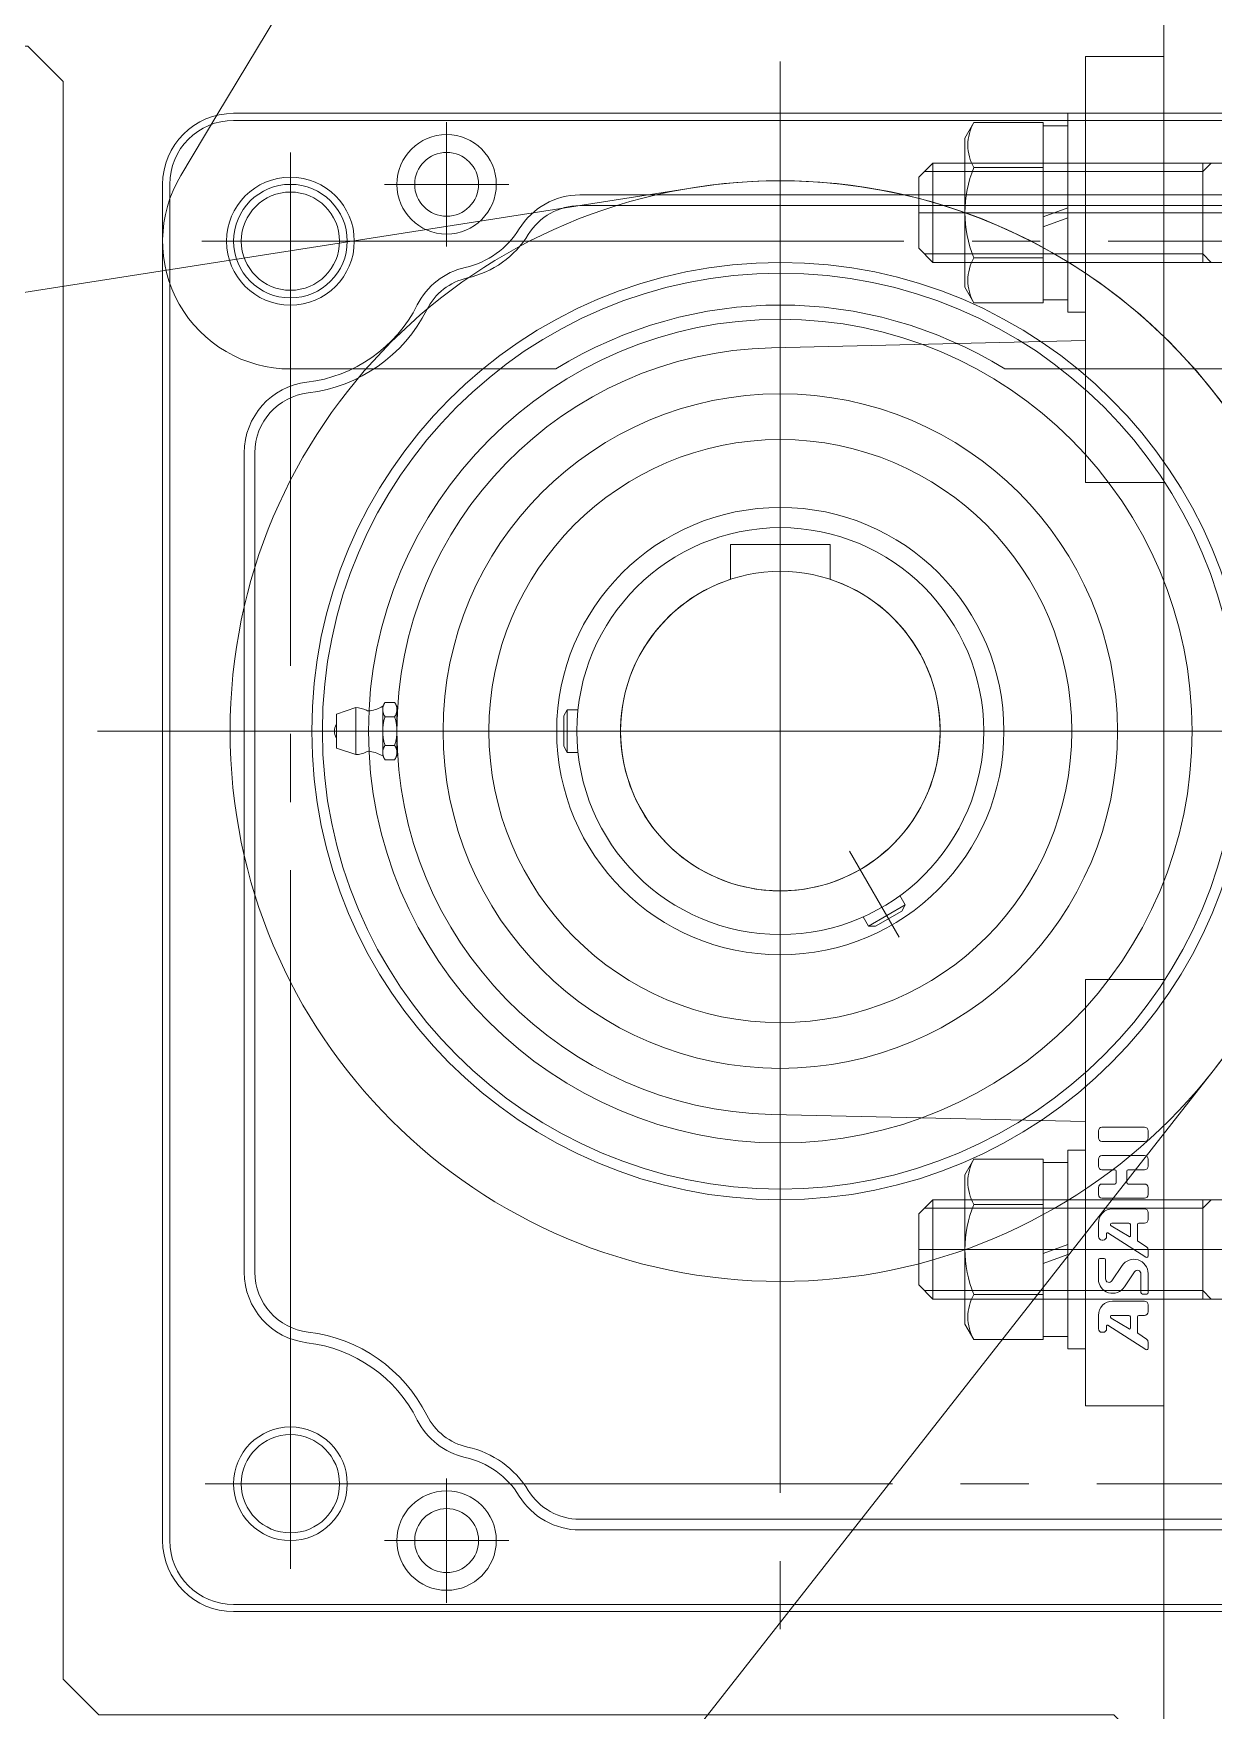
# Model space of a CAD drawing. Units: millimetres at full size. Extents: x -32787 to 32787, y -11878 to 14562.
# Drawn here: x -14547.6 to -14381.5, y 7000.3 to 7236.4 of the extents above; entities that cross this region are included whole.
import ezdxf

# ---------------------------------------------------------------- set-up
doc = ezdxf.new("R2010")
doc.units = ezdxf.units.MM
doc.header["$LTSCALE"] = 9.6
doc.linetypes.add('CHAIN2', pattern=[12, 9, -1, 1, -1])
for name, color, linetype, lineweight in [('0-5_10_DRAFT', 1, 'Continuous', 9), ('0-7_01_外形線', 134, 'Continuous', 9), ('0-8_04_中心線', 4, 'CHAIN2', 9), ('0-9_03_かくれ線', 5, 'Continuous', 9), ('0-D_10_補助線', 1, 'Continuous', 9)]:
    doc.layers.add(name, color=color, linetype=linetype, lineweight=lineweight)

# ---------------------------------------------------------------- blocks, each defined once
blk = doc.blocks.new('A$C630344D5_1_1_1')
at = {"layer": '0-5_10_DRAFT'}
for p, q in [((2046, 204.77), (2046, 215.63)), ((2051.43, 210.2), (2040.57, 210.2))]:
    blk.add_line(p, q, dxfattribs=at)
at = {"layer": '0-9_03_かくれ線'}
for p, q in [((2034.004, 286.766), (1164.644, 150.562)), ((1923.505, -71.272), (2106.952, 162.335))]:
    blk.add_line(p, q, dxfattribs=at)
blk.add_arc((2046, 210.2), 77.5, 321.85813, 98.90426, dxfattribs=at)
blk = doc.blocks.new('U6198')
at = {"layer": '0-8_04_中心線'}
for p, q in [((0, 1.8), (0, 12.5)), ((-12.5, 0), (-1.8, 0)), ((1.8, 0), (12.5, 0)), ((0, -12.5), (0, -1.8))]:
    blk.add_line(p, q, dxfattribs=at)
at = {"layer": '0-8_04_中心線', "linetype": 'Continuous'}
for p, q in [((-0.9, 0), (0.9, 0)), ((0, -0.9), (0, 0.9))]:
    blk.add_line(p, q, dxfattribs=at)

msp = doc.modelspace()

# ---------------------------------------------------------------- linework, layer by layer
at = {"layer": '0-7_01_外形線'}
for p, q in [((-14521.816, 7224.915), (-14459.606, 7328.494)), ((-14519.461, 7225.196), (-14301.461, 7225.196)), ((-14301.461, 7224.196), (-14519.461, 7224.196)), ((-14529.461, 7215.196), (-14529.461, 7024.196)), ((-14528.461, 7215.196), (-14528.461, 7024.196)), ((-14352.216, 7213.696), (-14470.706, 7213.696)), ((-14352.216, 7212.196), (-14470.706, 7212.196)), ((-14517.961, 7177.401), (-14517.961, 7061.991)), ((-14516.461, 7177.401), (-14516.461, 7061.991)), ((-14435.461, 7164.496), (-14449.461, 7164.496)), ((-14449.461, 7164.496), (-14449.461, 7159.579)), ((-14435.461, 7164.496), (-14435.461, 7159.579)), ((-14470.706, 7027.196), (-14352.216, 7027.196)), ((-14470.706, 7025.696), (-14352.216, 7025.696)), ((-14519.461, 7015.196), (-14301.461, 7015.196)), ((-14519.461, 7014.196), (-14301.461, 7014.196)), ((-14388.461, 7014.196), (-14388.461, 6404.196))]:
    msp.add_line(p, q, dxfattribs=at)
msp.add_lwpolyline([(-14553.461, 7234.671), (-14548.461, 7234.671), (-14543.461, 7229.671), (-14543.461, 7004.671), (-14538.461, 6999.671), (-14395.461, 6999.671), (-14390.461, 6994.671), (-14390.461, 6594.671), (-14393.461, 6591.671)], dxfattribs=at)
for centre, radius in [((-14489.461, 7215.196), 7), ((-14489.461, 7215.196), 4.5), ((-14511.461, 7207.196), 8), ((-14511.461, 7207.196), 6.918), ((-14442.461, 7138.196), 66), ((-14442.461, 7138.196), 64.5), ((-14442.461, 7138.196), 58), ((-14442.461, 7138.196), 31.5), ((-14511.461, 7032.196), 8), ((-14511.461, 7032.196), 6.918), ((-14489.461, 7024.196), 7), ((-14489.461, 7024.196), 4.5)]:
    msp.add_circle(centre, radius, dxfattribs=at)
for centre, radius, start, end in [((-14519.461, 7215.196), 10, 90, 180), ((-14519.461, 7215.196), 9, 90, 180), ((-14470.706, 7203.696), 10, 90, 148.48463), ((-14470.706, 7203.696), 8.5, 90, 148.48463), ((-14489.461, 7215.196), 12, 282.62019, 328.48463), ((-14489.461, 7215.196), 13.5, 282.62019, 328.48463), ((-14484.654, 7193.728), 10, 102.62019, 153.32371), ((-14484.654, 7193.728), 8.5, 102.62019, 153.32371), ((-14511.461, 7207.196), 20, 276.69976, 333.32371), ((-14511.461, 7207.196), 21.5, 276.69976, 333.32371), ((-14507.961, 7177.401), 10, 96.69977, 180), ((-14507.961, 7177.401), 8.5, 96.69977, 180), ((-14442.461, 7138.196), 22.5, 108.1262, 71.8738), ((-14507.961, 7061.991), 10, 180, 263.30023), ((-14507.961, 7061.991), 8.5, 180, 263.30023), ((-14511.461, 7032.196), 20, 26.67629, 83.30024), ((-14511.461, 7032.196), 21.5, 26.67629, 83.30024), ((-14484.654, 7045.665), 10, 206.67629, 257.37981), ((-14484.654, 7045.665), 8.5, 206.67629, 257.37981), ((-14489.461, 7024.196), 12, 31.51537, 77.37981), ((-14489.461, 7024.196), 13.5, 31.51537, 77.37981), ((-14470.706, 7035.696), 8.5, 211.51537, 270), ((-14470.706, 7035.696), 10, 211.51537, 270), ((-14519.461, 7024.196), 10, 180, 270), ((-14519.461, 7024.196), 9, 180, 270)]:
    msp.add_arc(centre, radius, start, end, dxfattribs=at)
at = {"layer": '0-8_04_中心線'}
for p, q in [((-14442.461, 7232.515), (-14442.461, 7006.811)), ((-14489.461, 7223.946), (-14489.461, 7206.446)), ((-14511.461, 7219.196), (-14511.461, 7195.196)), ((-14480.711, 7215.196), (-14498.211, 7215.196)), ((-14369.161, 7211.196), (-14422.961, 7211.196)), ((-14406.461, 7211.196), (-14383.461, 7211.196)), ((-14499.461, 7207.196), (-14523.461, 7207.196)), ((-14442.461, 7082.136), (-14442.461, 7194.256)), ((-14538.635, 7138.196), (-14299.019, 7138.196)), ((-14383.461, 7138.196), (-14507.061, 7138.196)), ((-14425.711, 7109.184), (-14432.711, 7121.309)), ((-14369.161, 7065.196), (-14422.961, 7065.196)), ((-14406.461, 7065.196), (-14383.461, 7065.196)), ((-14406.461, 7065.196), (-14383.461, 7065.196)), ((-14511.461, 7044.196), (-14511.461, 7020.196)), ((-14489.461, 7032.946), (-14489.461, 7015.446)), ((-14499.461, 7032.196), (-14523.461, 7032.196)), ((-14480.711, 7024.196), (-14498.211, 7024.196))]:
    msp.add_line(p, q, dxfattribs=at)
msp.add_lwpolyline([(-14311.461, 7032.196), (-14511.461, 7032.196), (-14511.461, 7207.196), (-14311.461, 7207.196)], close=True, dxfattribs=at)
at = {"layer": '0-9_03_かくれ線'}
for p, q in [((-14388.461, 7297.826), (-14388.461, 7014.196)), ((-14388.461, 7233.196), (-14388.461, 7227.196)), ((-14399.461, 7175.196), (-14399.461, 7227.196)), ((-14388.461, 7175.196), (-14388.461, 7227.196)), ((-14526.892, 7216.464), (-14521.816, 7224.915)), ((-14399.461, 7197.196), (-14399.461, 7225.196)), ((-14415.19, 7223.898), (-14416.461, 7221.696)), ((-14405.461, 7223.898), (-14415.19, 7223.898)), ((-14405.461, 7223.898), (-14405.461, 7198.494)), ((-14405.461, 7223.446), (-14405.461, 7210.622)), ((-14401.961, 7223.446), (-14405.461, 7223.446)), ((-14401.961, 7223.446), (-14401.961, 7211.896)), ((-14416.461, 7221.696), (-14416.461, 7200.696)), ((-14420.961, 7218.196), (-14422.961, 7216.196)), ((-14377.961, 7218.196), (-14420.961, 7218.196)), ((-14420.961, 7204.196), (-14420.961, 7218.196)), ((-14405.461, 7217.547), (-14415.19, 7217.547)), ((-14382.961, 7218.196), (-14382.961, 7204.196)), ((-14382.961, 7216.996), (-14381.761, 7218.196)), ((-14422.961, 7206.196), (-14422.961, 7216.196)), ((-14382.961, 7216.996), (-14422.161, 7216.996)), ((-14401.961, 7211.896), (-14405.461, 7210.622)), ((-14401.961, 7210.496), (-14405.461, 7209.222)), ((-14401.961, 7210.496), (-14401.961, 7198.946)), ((-14405.461, 7209.222), (-14405.461, 7198.946)), ((-14420.961, 7204.196), (-14422.961, 7206.196)), ((-14382.961, 7205.396), (-14422.161, 7205.396)), ((-14382.961, 7205.396), (-14381.761, 7204.196)), ((-14377.961, 7204.196), (-14420.961, 7204.196)), ((-14405.461, 7204.845), (-14415.19, 7204.845)), ((-14415.19, 7198.494), (-14416.461, 7200.696)), ((-14405.461, 7198.494), (-14415.19, 7198.494)), ((-14405.461, 7198.946), (-14401.961, 7198.946)), ((-14399.461, 7197.196), (-14401.961, 7197.196)), ((-14399.461, 7193.196), (-14443.699, 7192.182)), ((-14511.461, 7189.196), (-14474.068, 7189.196)), ((-14410.854, 7189.196), (-14311.461, 7189.196)), ((-14399.461, 7175.196), (-14399.461, 7173.196)), ((-14388.461, 7175.196), (-14388.461, 7173.196)), ((-14388.461, 7173.196), (-14399.461, 7173.196)), ((-14388.461, 7103.196), (-14388.461, 7173.196)), ((-14498.461, 7141.696), (-14498.148, 7142.237)), ((-14498.461, 7141.696), (-14498.461, 7141.227)), ((-14498.148, 7142.237), (-14496.774, 7142.237)), ((-14496.461, 7141.696), (-14496.774, 7142.237)), ((-14504.961, 7140.596), (-14502.261, 7141.496)), ((-14504.961, 7135.796), (-14504.961, 7140.596)), ((-14502.261, 7134.896), (-14502.261, 7141.496)), ((-14498.461, 7141.227), (-14498.461, 7138.196)), ((-14498.148, 7140.217), (-14496.774, 7140.217)), ((-14496.461, 7141.371), (-14496.368, 7141.371)), ((-14472.961, 7140.33), (-14472.461, 7141.196)), ((-14472.961, 7140.33), (-14472.961, 7136.062)), ((-14472.461, 7141.196), (-14472.461, 7135.196)), ((-14470.954, 7141.196), (-14472.461, 7141.196)), ((-14498.461, 7138.196), (-14498.461, 7135.165)), ((-14504.961, 7135.796), (-14502.261, 7134.896)), ((-14498.461, 7135.165), (-14498.461, 7134.696)), ((-14498.461, 7134.696), (-14498.148, 7134.155)), ((-14498.148, 7136.175), (-14496.774, 7136.175)), ((-14496.461, 7134.696), (-14496.774, 7134.155)), ((-14496.461, 7135.021), (-14496.368, 7135.021)), ((-14472.961, 7136.062), (-14472.461, 7135.196)), ((-14470.954, 7135.196), (-14472.461, 7135.196)), ((-14496.774, 7134.155), (-14498.148, 7134.155)), ((-14430.059, 7110.715), (-14424.863, 7113.715)), ((-14425.617, 7115.021), (-14424.863, 7113.715)), ((-14425.363, 7112.849), (-14424.863, 7113.715)), ((-14430.813, 7112.021), (-14430.059, 7110.715)), ((-14429.059, 7110.715), (-14425.363, 7112.849)), ((-14429.059, 7110.715), (-14430.059, 7110.715)), ((-14399.461, 7103.196), (-14399.461, 7101.196)), ((-14388.461, 7103.196), (-14399.461, 7103.196)), ((-14388.461, 7103.196), (-14388.461, 7101.196)), ((-14399.461, 7049.196), (-14399.461, 7101.196)), ((-14388.461, 7049.196), (-14388.461, 7101.196)), ((-14443.699, 7084.21), (-14399.461, 7083.196)), ((-14415.19, 7077.898), (-14416.461, 7075.696)), ((-14405.461, 7077.898), (-14415.19, 7077.898)), ((-14405.461, 7077.898), (-14405.461, 7052.494)), ((-14399.461, 7051.196), (-14399.461, 7079.196)), ((-14416.461, 7075.696), (-14416.461, 7054.696)), ((-14405.461, 7077.446), (-14405.461, 7064.622)), ((-14401.961, 7077.446), (-14405.461, 7077.446)), ((-14401.961, 7077.446), (-14401.961, 7065.896)), ((-14420.961, 7072.196), (-14422.961, 7070.196)), ((-14382.961, 7070.996), (-14422.161, 7070.996)), ((-14377.961, 7072.196), (-14420.961, 7072.196)), ((-14420.961, 7058.196), (-14420.961, 7072.196)), ((-14405.461, 7071.547), (-14415.19, 7071.547)), ((-14382.961, 7072.196), (-14382.961, 7058.196)), ((-14382.961, 7070.996), (-14381.761, 7072.196)), ((-14422.961, 7060.196), (-14422.961, 7070.196)), ((-14401.961, 7065.896), (-14405.461, 7064.622)), ((-14401.961, 7064.496), (-14405.461, 7063.222)), ((-14401.961, 7064.496), (-14401.961, 7052.946)), ((-14405.461, 7063.222), (-14405.461, 7052.946)), ((-14420.961, 7058.196), (-14422.961, 7060.196)), ((-14382.961, 7059.396), (-14422.161, 7059.396)), ((-14382.961, 7059.396), (-14381.761, 7058.196)), ((-14377.961, 7058.196), (-14420.961, 7058.196)), ((-14405.461, 7058.845), (-14415.19, 7058.845)), ((-14415.19, 7052.494), (-14416.461, 7054.696)), ((-14405.461, 7052.494), (-14415.19, 7052.494)), ((-14405.461, 7052.946), (-14401.961, 7052.946)), ((-14399.461, 7051.196), (-14401.961, 7051.196)), ((-14399.461, 7049.196), (-14399.461, 7043.196))]:
    msp.add_line(p, q, dxfattribs=at)
for points in [[(-14388.461, 7233.196), (-14399.461, 7233.196), (-14399.461, 7227.196)], [(-14401.961, 7197.196), (-14401.961, 7225.196), (-14399.461, 7225.196)], [(-14498.148, 7142.237), (-14498.186, 7142.17), (-14498.222, 7142.104), (-14498.255, 7142.038), (-14498.285, 7141.974), (-14498.313, 7141.91), (-14498.338, 7141.847), (-14498.361, 7141.784), (-14498.382, 7141.722), (-14498.4, 7141.66), (-14498.416, 7141.598), (-14498.43, 7141.537), (-14498.441, 7141.475), (-14498.45, 7141.414), (-14498.456, 7141.352), (-14498.46, 7141.29), (-14498.461, 7141.227)], [(-14498.148, 7142.237), (-14498.186, 7142.17), (-14498.222, 7142.104), (-14498.255, 7142.038), (-14498.285, 7141.974), (-14498.313, 7141.91), (-14498.338, 7141.847), (-14498.361, 7141.784), (-14498.382, 7141.722), (-14498.4, 7141.66), (-14498.416, 7141.598), (-14498.43, 7141.537), (-14498.441, 7141.475), (-14498.45, 7141.414), (-14498.456, 7141.352), (-14498.46, 7141.29), (-14498.461, 7141.227), (-14498.46, 7141.165), (-14498.456, 7141.102), (-14498.45, 7141.041), (-14498.441, 7140.979), (-14498.43, 7140.917), (-14498.416, 7140.856), (-14498.4, 7140.794), (-14498.382, 7140.732), (-14498.361, 7140.67), (-14498.338, 7140.608), (-14498.313, 7140.544), (-14498.285, 7140.481), (-14498.255, 7140.416), (-14498.222, 7140.351), (-14498.186, 7140.284), (-14498.148, 7140.217), (-14498.186, 7140.082), (-14498.222, 7139.949), (-14498.255, 7139.818), (-14498.285, 7139.689), (-14498.313, 7139.562), (-14498.338, 7139.435), (-14498.361, 7139.31)], [(-14496.461, 7141.227), (-14496.462, 7141.29), (-14496.466, 7141.352), (-14496.472, 7141.414), (-14496.481, 7141.475), (-14496.492, 7141.537), (-14496.506, 7141.598), (-14496.522, 7141.66), (-14496.54, 7141.722), (-14496.561, 7141.784), (-14496.584, 7141.847), (-14496.609, 7141.91), (-14496.637, 7141.974), (-14496.668, 7142.038), (-14496.7, 7142.104), (-14496.736, 7142.17), (-14496.774, 7142.237)], [(-14496.461, 7141.227), (-14496.462, 7141.29), (-14496.466, 7141.352), (-14496.472, 7141.414), (-14496.481, 7141.475), (-14496.492, 7141.537), (-14496.506, 7141.598), (-14496.522, 7141.66), (-14496.54, 7141.722), (-14496.561, 7141.784), (-14496.584, 7141.847), (-14496.609, 7141.91), (-14496.637, 7141.974), (-14496.668, 7142.038), (-14496.7, 7142.104), (-14496.736, 7142.17), (-14496.774, 7142.237)], [(-14496.461, 7134.696), (-14496.461, 7135.165), (-14496.461, 7138.196), (-14496.461, 7141.227), (-14496.461, 7141.696)], [(-14498.461, 7141.227), (-14498.46, 7141.165), (-14498.456, 7141.102), (-14498.45, 7141.041), (-14498.441, 7140.979), (-14498.43, 7140.917), (-14498.416, 7140.856), (-14498.4, 7140.794), (-14498.382, 7140.732), (-14498.361, 7140.67), (-14498.338, 7140.608), (-14498.313, 7140.544), (-14498.285, 7140.481), (-14498.255, 7140.416), (-14498.222, 7140.351), (-14498.186, 7140.284), (-14498.148, 7140.217)], [(-14498.148, 7140.217), (-14498.186, 7140.082), (-14498.222, 7139.949), (-14498.255, 7139.818), (-14498.285, 7139.689), (-14498.313, 7139.562), (-14498.338, 7139.435), (-14498.361, 7139.31), (-14498.382, 7139.185), (-14498.4, 7139.062), (-14498.416, 7138.938), (-14498.43, 7138.815), (-14498.441, 7138.692), (-14498.45, 7138.569), (-14498.456, 7138.445), (-14498.46, 7138.321), (-14498.461, 7138.196)], [(-14498.361, 7139.31), (-14498.382, 7139.185), (-14498.4, 7139.062), (-14498.416, 7138.938), (-14498.43, 7138.815), (-14498.441, 7138.692), (-14498.45, 7138.569), (-14498.456, 7138.445), (-14498.46, 7138.321), (-14498.461, 7138.196), (-14498.46, 7138.071), (-14498.456, 7137.947), (-14498.45, 7137.823), (-14498.441, 7137.7), (-14498.43, 7137.577), (-14498.416, 7137.454), (-14498.4, 7137.33), (-14498.382, 7137.207), (-14498.361, 7137.082), (-14498.338, 7136.957), (-14498.313, 7136.831), (-14498.285, 7136.703), (-14498.255, 7136.574), (-14498.222, 7136.443), (-14498.186, 7136.31), (-14498.148, 7136.175), (-14498.186, 7136.108), (-14498.222, 7136.041), (-14498.255, 7135.976), (-14498.285, 7135.912), (-14498.313, 7135.848), (-14498.338, 7135.785), (-14498.361, 7135.722), (-14498.382, 7135.66), (-14498.4, 7135.598), (-14498.416, 7135.536), (-14498.43, 7135.475), (-14498.441, 7135.413), (-14498.45, 7135.351), (-14498.456, 7135.29)], [(-14496.461, 7138.196), (-14496.462, 7138.321), (-14496.466, 7138.445), (-14496.472, 7138.569), (-14496.481, 7138.692), (-14496.492, 7138.815), (-14496.506, 7138.938), (-14496.522, 7139.062), (-14496.54, 7139.185), (-14496.561, 7139.31), (-14496.584, 7139.435), (-14496.609, 7139.562), (-14496.637, 7139.689), (-14496.668, 7139.818), (-14496.7, 7139.949), (-14496.736, 7140.082), (-14496.774, 7140.217), (-14496.736, 7140.284), (-14496.7, 7140.351), (-14496.668, 7140.416), (-14496.637, 7140.481), (-14496.609, 7140.544), (-14496.584, 7140.608), (-14496.561, 7140.67), (-14496.54, 7140.732), (-14496.522, 7140.794), (-14496.506, 7140.856), (-14496.492, 7140.917), (-14496.481, 7140.979), (-14496.472, 7141.041), (-14496.466, 7141.102), (-14496.462, 7141.165), (-14496.461, 7141.227)], [(-14496.774, 7140.217), (-14496.736, 7140.284), (-14496.7, 7140.351), (-14496.668, 7140.416), (-14496.637, 7140.481), (-14496.609, 7140.544), (-14496.584, 7140.608), (-14496.561, 7140.67), (-14496.54, 7140.732), (-14496.522, 7140.794), (-14496.506, 7140.856), (-14496.492, 7140.917), (-14496.481, 7140.979), (-14496.472, 7141.041), (-14496.466, 7141.102), (-14496.462, 7141.165), (-14496.461, 7141.227)], [(-14496.461, 7138.196), (-14496.462, 7138.321), (-14496.466, 7138.445), (-14496.472, 7138.569), (-14496.481, 7138.692), (-14496.492, 7138.815), (-14496.506, 7138.938), (-14496.522, 7139.062), (-14496.54, 7139.185), (-14496.561, 7139.31), (-14496.584, 7139.435), (-14496.609, 7139.562), (-14496.637, 7139.689), (-14496.668, 7139.818), (-14496.7, 7139.949), (-14496.736, 7140.082), (-14496.774, 7140.217)], [(-14498.461, 7138.196), (-14498.46, 7138.071), (-14498.456, 7137.947), (-14498.45, 7137.823), (-14498.441, 7137.7), (-14498.43, 7137.577), (-14498.416, 7137.454), (-14498.4, 7137.33), (-14498.382, 7137.207), (-14498.361, 7137.082), (-14498.338, 7136.957), (-14498.313, 7136.831), (-14498.285, 7136.703), (-14498.255, 7136.574), (-14498.222, 7136.443), (-14498.186, 7136.31), (-14498.148, 7136.175)], [(-14496.461, 7135.165), (-14496.462, 7135.228), (-14496.466, 7135.29), (-14496.472, 7135.351), (-14496.481, 7135.413), (-14496.492, 7135.475), (-14496.506, 7135.536), (-14496.522, 7135.598), (-14496.54, 7135.66), (-14496.561, 7135.722), (-14496.584, 7135.785), (-14496.609, 7135.848), (-14496.637, 7135.912), (-14496.668, 7135.976), (-14496.7, 7136.041), (-14496.736, 7136.108), (-14496.774, 7136.175), (-14496.736, 7136.31), (-14496.7, 7136.443), (-14496.668, 7136.574), (-14496.637, 7136.703), (-14496.609, 7136.831), (-14496.584, 7136.957), (-14496.561, 7137.082), (-14496.54, 7137.207), (-14496.522, 7137.33), (-14496.506, 7137.454), (-14496.492, 7137.577), (-14496.481, 7137.7), (-14496.472, 7137.823), (-14496.466, 7137.947), (-14496.462, 7138.071), (-14496.461, 7138.196)], [(-14496.774, 7136.175), (-14496.736, 7136.31), (-14496.7, 7136.443), (-14496.668, 7136.574), (-14496.637, 7136.703), (-14496.609, 7136.831), (-14496.584, 7136.957), (-14496.561, 7137.082), (-14496.54, 7137.207), (-14496.522, 7137.33), (-14496.506, 7137.454), (-14496.492, 7137.577), (-14496.481, 7137.7), (-14496.472, 7137.823), (-14496.466, 7137.947), (-14496.462, 7138.071), (-14496.461, 7138.196)], [(-14498.148, 7136.175), (-14498.186, 7136.108), (-14498.222, 7136.041), (-14498.255, 7135.976), (-14498.285, 7135.912), (-14498.313, 7135.848), (-14498.338, 7135.785), (-14498.361, 7135.722), (-14498.382, 7135.66), (-14498.4, 7135.598), (-14498.416, 7135.536), (-14498.43, 7135.475), (-14498.441, 7135.413), (-14498.45, 7135.351), (-14498.456, 7135.29), (-14498.46, 7135.228), (-14498.461, 7135.165)], [(-14498.456, 7135.29), (-14498.46, 7135.228), (-14498.461, 7135.165), (-14498.46, 7135.102), (-14498.456, 7135.04), (-14498.45, 7134.978), (-14498.441, 7134.917), (-14498.43, 7134.855), (-14498.416, 7134.794), (-14498.4, 7134.732), (-14498.382, 7134.67), (-14498.361, 7134.608), (-14498.338, 7134.545), (-14498.313, 7134.482), (-14498.285, 7134.418), (-14498.255, 7134.354), (-14498.222, 7134.288), (-14498.186, 7134.222), (-14498.148, 7134.155)], [(-14498.461, 7135.165), (-14498.46, 7135.102), (-14498.456, 7135.04), (-14498.45, 7134.978), (-14498.441, 7134.917), (-14498.43, 7134.855), (-14498.416, 7134.794), (-14498.4, 7134.732), (-14498.382, 7134.67), (-14498.361, 7134.608), (-14498.338, 7134.545), (-14498.313, 7134.482), (-14498.285, 7134.418), (-14498.255, 7134.354), (-14498.222, 7134.288), (-14498.186, 7134.222), (-14498.148, 7134.155)], [(-14496.461, 7135.165), (-14496.462, 7135.228), (-14496.466, 7135.29), (-14496.472, 7135.351), (-14496.481, 7135.413), (-14496.492, 7135.475), (-14496.506, 7135.536), (-14496.522, 7135.598), (-14496.54, 7135.66), (-14496.561, 7135.722), (-14496.584, 7135.785), (-14496.609, 7135.848), (-14496.637, 7135.912), (-14496.668, 7135.976), (-14496.7, 7136.041), (-14496.736, 7136.108), (-14496.774, 7136.175)], [(-14496.774, 7134.155), (-14496.736, 7134.222), (-14496.7, 7134.288), (-14496.668, 7134.354), (-14496.637, 7134.418), (-14496.609, 7134.482), (-14496.584, 7134.545), (-14496.561, 7134.608), (-14496.54, 7134.67), (-14496.522, 7134.732), (-14496.506, 7134.794), (-14496.492, 7134.855), (-14496.481, 7134.917), (-14496.472, 7134.978), (-14496.466, 7135.04), (-14496.462, 7135.102), (-14496.461, 7135.165)], [(-14496.774, 7134.155), (-14496.736, 7134.222), (-14496.7, 7134.288), (-14496.668, 7134.354), (-14496.637, 7134.418), (-14496.609, 7134.482), (-14496.584, 7134.545), (-14496.561, 7134.608), (-14496.54, 7134.67), (-14496.522, 7134.732), (-14496.506, 7134.794), (-14496.492, 7134.855), (-14496.481, 7134.917), (-14496.472, 7134.978), (-14496.466, 7135.04), (-14496.462, 7135.102), (-14496.461, 7135.165)], [(-14401.961, 7051.196), (-14401.961, 7079.196), (-14399.461, 7079.196)], [(-14388.461, 7049.196), (-14388.461, 7043.196), (-14399.461, 7043.196)]]:
    msp.add_lwpolyline(points, dxfattribs=at)
for points in [[(-14399.461, 7197.196), (-14399.461, 7225.196), (-14401.961, 7225.196), (-14401.961, 7197.196)], [(-14399.461, 7051.196), (-14399.461, 7079.196), (-14401.961, 7079.196), (-14401.961, 7051.196)]]:
    msp.add_lwpolyline(points, close=True, dxfattribs=at)
for centre, radius in [((-14511.461, 7207.196), 9), ((-14442.461, 7138.196), 77.5), ((-14442.461, 7138.196), 47.5), ((-14442.461, 7138.196), 41.052), ((-14442.461, 7138.196), 41.052), ((-14442.461, 7138.196), 28.65), ((-14442.461, 7138.196), 22.5)]:
    msp.add_circle(centre, radius, dxfattribs=at)
for centre, radius, start, end in [((-14409.69, 7220.722), 6.351, 150.00001, 209.99999), ((-14399.961, 7211.196), 16.5, 157.36311, 202.63689), ((-14511.461, 7207.196), 18, 149.01082, 270), ((-14409.69, 7201.67), 6.351, 150.00001, 209.99999), ((-14442.461, 7138.196), 60, 58.21167, 121.78833), ((-14442.461, 7138.196), 54, 91.31332, 268.68668), ((-14501.392, 7146.932), 6, 281.34664, 299.23902), ((-14502.261, 7138.196), 3.3, 62.51297, 90), ((-14500.369, 7141.833), 0.8, 242.51297, 281.34664), ((-14503.674, 7138.196), 1.587, 144.19606, 215.80394), ((-14502.261, 7138.196), 3.3, 270, 297.48703), ((-14500.369, 7134.559), 0.8, 78.65336, 117.48703), ((-14501.392, 7129.461), 6, 60.76098, 78.65336), ((-14409.69, 7074.722), 6.351, 150.00001, 209.99999), ((-14399.961, 7065.196), 16.5, 157.36311, 202.63689), ((-14409.69, 7055.67), 6.351, 150.00001, 209.99999)]:
    msp.add_arc(centre, radius, start, end, dxfattribs=at)
at = {"layer": '0-D_10_補助線'}
for p, q in [((-14397.659, 7080.913), (-14397.659, 7081.913)), ((-14397.159, 7082.413), (-14391.159, 7082.413)), ((-14391.159, 7080.413), (-14397.159, 7080.413)), ((-14390.659, 7081.913), (-14390.659, 7080.913)), ((-14397.659, 7077.913), (-14397.659, 7076.913)), ((-14391.159, 7078.413), (-14397.159, 7078.413)), ((-14390.659, 7076.913), (-14390.659, 7077.913)), ((-14397.159, 7076.413), (-14395.359, 7076.413)), ((-14395.159, 7076.213), (-14395.159, 7074.613)), ((-14393.659, 7074.613), (-14393.659, 7076.213)), ((-14393.459, 7076.413), (-14391.159, 7076.413)), ((-14397.659, 7073.913), (-14397.659, 7072.913)), ((-14395.359, 7074.413), (-14397.159, 7074.413)), ((-14391.159, 7074.413), (-14393.459, 7074.413)), ((-14390.659, 7072.913), (-14390.659, 7073.913)), ((-14397.159, 7072.413), (-14391.159, 7072.413)), ((-14391.159, 7070.913), (-14395.659, 7070.913)), ((-14397.659, 7068.913), (-14397.659, 7067.024)), ((-14395.873, 7068.542), (-14393.311, 7067.004)), ((-14393.359, 7068.913), (-14395.77, 7068.913)), ((-14393.159, 7067.09), (-14393.159, 7068.713)), ((-14392.159, 7066.467), (-14392.159, 7068.713)), ((-14391.959, 7068.913), (-14391.159, 7068.913)), ((-14390.659, 7069.413), (-14390.659, 7070.413)), ((-14397.159, 7066.524), (-14396.998, 7066.524)), ((-14396.498, 7067.024), (-14396.498, 7067.447)), ((-14396.344, 7067.531), (-14390.966, 7064.109)), ((-14390.882, 7065.562), (-14392.115, 7066.384)), ((-14397.659, 7061.019), (-14397.659, 7063.713)), ((-14397.459, 7063.913), (-14396.859, 7063.913)), ((-14396.659, 7063.713), (-14396.659, 7061.065)), ((-14390.659, 7064.278), (-14390.659, 7065.146)), ((-14395.743, 7060.787), (-14394.323, 7062.917)), ((-14392.575, 7062.039), (-14393.995, 7059.91)), ((-14391.659, 7059.113), (-14391.659, 7061.762)), ((-14390.659, 7061.808), (-14390.659, 7059.113)), ((-14390.859, 7058.913), (-14391.459, 7058.913)), ((-14391.159, 7057.913), (-14395.659, 7057.913)), ((-14390.659, 7056.413), (-14390.659, 7057.413)), ((-14397.659, 7055.913), (-14397.659, 7054.024)), ((-14396.498, 7054.024), (-14396.498, 7054.447)), ((-14396.344, 7054.531), (-14390.966, 7051.109)), ((-14395.873, 7055.542), (-14393.311, 7054.004)), ((-14393.359, 7055.913), (-14395.77, 7055.913)), ((-14393.159, 7054.09), (-14393.159, 7055.713)), ((-14392.159, 7053.467), (-14392.159, 7055.713)), ((-14391.959, 7055.913), (-14391.159, 7055.913)), ((-14397.164, 7053.524), (-14397.003, 7053.524)), ((-14390.88, 7052.562), (-14392.113, 7053.384)), ((-14390.658, 7051.278), (-14390.658, 7052.146))]:
    msp.add_line(p, q, dxfattribs=at)
for centre, radius, start, end in [((-14397.159, 7081.913), 0.5, 90, 180), ((-14397.159, 7080.913), 0.5, 180, 270), ((-14391.159, 7081.913), 0.5, 0, 90), ((-14391.159, 7080.913), 0.5, 270, 0), ((-14397.159, 7077.913), 0.5, 90, 180), ((-14391.159, 7077.913), 0.5, 0, 90), ((-14397.159, 7076.913), 0.5, 180, 270), ((-14395.359, 7076.213), 0.2, 0, 90), ((-14393.459, 7076.213), 0.2, 90, 180), ((-14391.159, 7076.913), 0.5, 270, 0), ((-14397.159, 7073.913), 0.5, 90, 180), ((-14395.359, 7074.613), 0.2, 270, 0), ((-14393.459, 7074.613), 0.2, 180, 270), ((-14391.159, 7073.913), 0.5, 0, 90), ((-14397.159, 7072.913), 0.5, 180, 270), ((-14395.659, 7068.913), 2, 90, 180), ((-14391.159, 7072.913), 0.5, 270, 0), ((-14391.159, 7070.413), 0.5, 0, 90), ((-14395.77, 7068.713), 0.2, 90, 239.03624), ((-14393.359, 7068.713), 0.2, 0, 90), ((-14391.959, 7068.713), 0.2, 90, 180), ((-14391.159, 7069.413), 0.5, 270, 0), ((-14397.159, 7067.024), 0.5, 180, 270), ((-14396.998, 7067.024), 0.5, 270, 0), ((-14396.398, 7067.447), 0.1, 57.52881, 180), ((-14393.259, 7067.09), 0.1, 239.03624, 0), ((-14392.059, 7066.467), 0.1, 180, 236.30993), ((-14397.459, 7063.713), 0.2, 90, 180), ((-14396.859, 7063.713), 0.2, 0, 90), ((-14392.659, 7061.808), 2, 0, 146.30993), ((-14390.859, 7064.278), 0.2, 237.52881, 0), ((-14391.159, 7065.146), 0.5, 0, 56.30993), ((-14392.159, 7061.762), 0.5, 0, 146.30993), ((-14395.659, 7061.019), 2, 180, 326.30993), ((-14396.159, 7061.065), 0.5, 180, 326.30993), ((-14391.459, 7059.113), 0.2, 180, 270), ((-14390.859, 7059.113), 0.2, 270, 0), ((-14395.659, 7055.913), 2, 90, 180), ((-14391.159, 7057.413), 0.5, 0, 90), ((-14396.398, 7054.447), 0.1, 57.52881, 180), ((-14395.77, 7055.713), 0.2, 90, 239.03624), ((-14393.359, 7055.713), 0.2, 0, 90), ((-14391.959, 7055.713), 0.2, 90, 180), ((-14391.159, 7056.413), 0.5, 270, 0), ((-14397.159, 7054.024), 0.5, 180, 270), ((-14396.998, 7054.024), 0.5, 270, 0), ((-14393.259, 7054.09), 0.1, 239.03624, 0), ((-14392.058, 7053.467), 0.1, 180, 236.30993), ((-14391.158, 7052.146), 0.5, 0, 56.30993), ((-14390.859, 7051.278), 0.2, 237.52881, 0)]:
    msp.add_arc(centre, radius, start, end, dxfattribs=at)

# ---------------------------------------------------------------- block references
at = {"layer": '0-8_04_中心線'}
msp.add_blockref('U6198', (-14511.461, 7207.196), dxfattribs=at)
at = {"layer": '0-9_03_かくれ線'}
msp.add_blockref('A$C630344D5_1_1_1', (-16488.461, 6927.996), dxfattribs=at)

doc.saveas('drawing.dxf')
